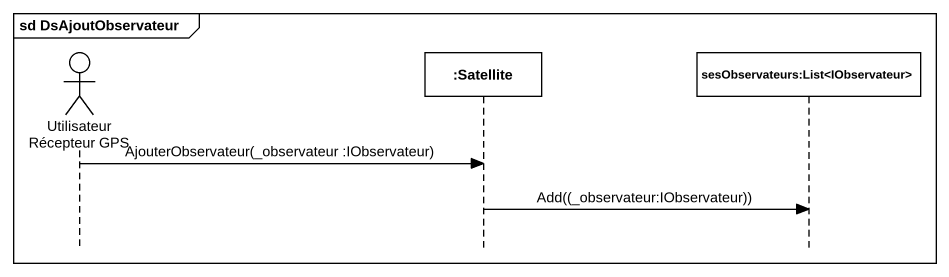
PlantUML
@startuml
mainframe sd DsAjoutObservateur
hide footbox
actor "Utilisateur Récepteur GPS" as Utilisateur_Récepteur_GPS
participant ":Satellite" as Satellite
participant "sesObservateurs:List<IObservateur>" as sesObservateurs_List

Utilisateur_Récepteur_GPS -> Satellite : AjouterObservateur(_observateur :IObservateur)
Satellite -> sesObservateurs_List : Add((_observateur:IObservateur))
@enduml
